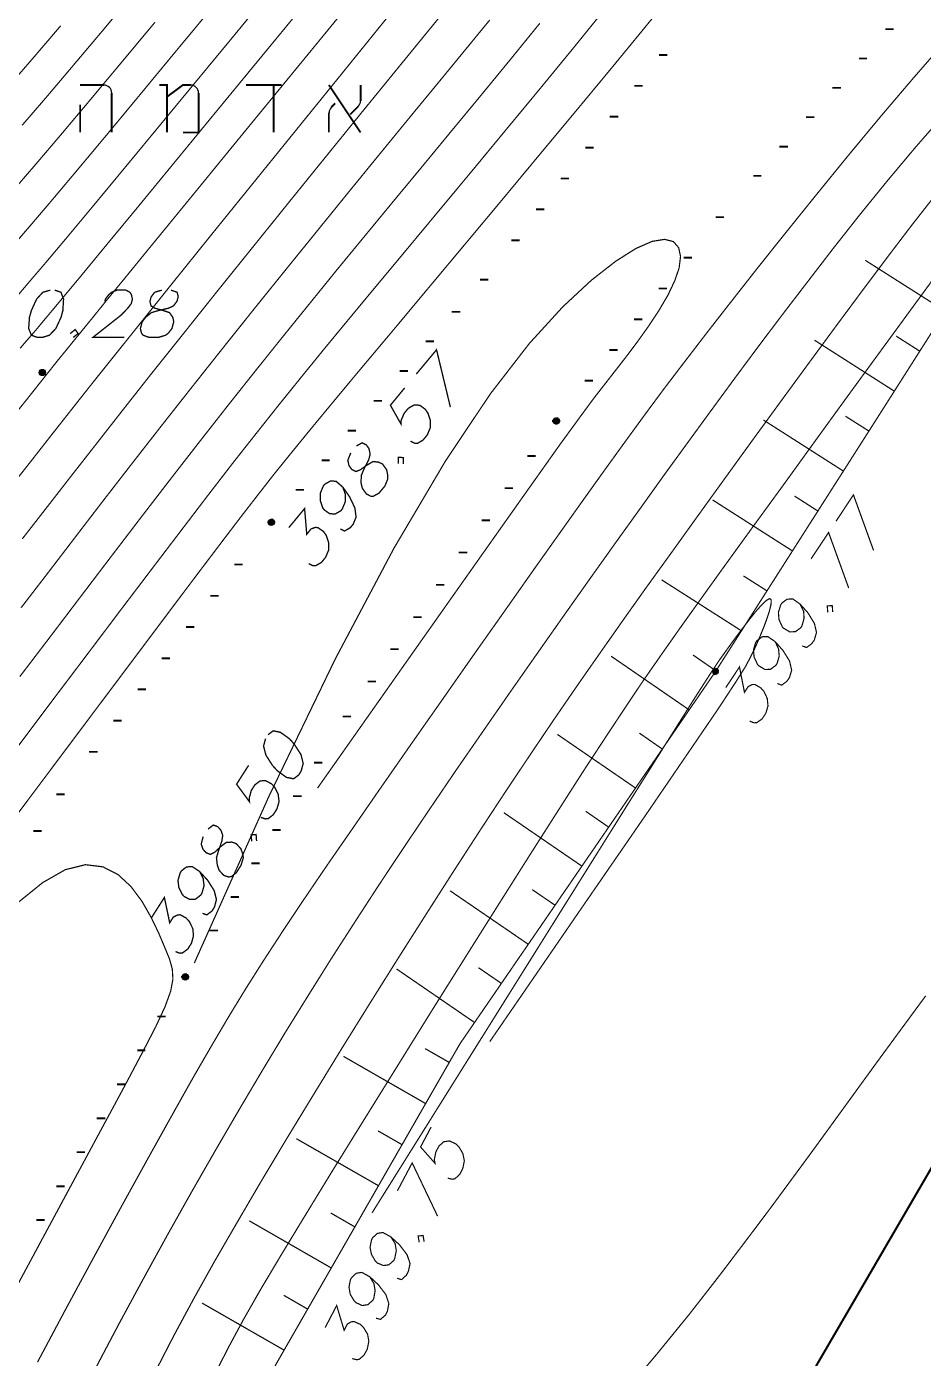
# Model space of a CAD drawing. Extents: x 489 to 720, y 1028 to 1176.
# Drawn here: x 604.74 to 612.32, y 1147.68 to 1158.93 of the extents above; entities that cross this region are included whole.
import ezdxf

# ---------------------------------------------------------------- set-up
doc = ezdxf.new("R2010")
doc.units = 0
doc.header["$MEASUREMENT"] = 0
for name, color, linetype in [('1501-TOPO', 7, 'Continuous'), ('1501-UP', 7, 'Continuous'), ('1506', 7, 'Continuous'), ('1507', 7, 'Continuous'), ('1510-UP', 7, 'Continuous'), ('1511-DOWN', 7, 'Continuous'), ('M1602', 7, 'Continuous')]:
    doc.layers.add(name, color=color, linetype=linetype)

msp = doc.modelspace()

# ---------------------------------------------------------------- hatches: boundary and pattern name
at = {"layer": '1501-TOPO', "linetype": 'Continuous', "ltscale": 0.045455}
for points in [[(604.851, 1156.016), (604.851, 1155.997), (604.849, 1156.006)], [(604.857, 1156.026), (604.857, 1155.988), (604.851, 1156.016)], [(604.857, 1155.988), (604.851, 1156.016), (604.851, 1155.997)], [(604.865, 1156.031), (604.865, 1155.982), (604.857, 1156.026)], [(604.865, 1155.982), (604.857, 1156.026), (604.857, 1155.988)], [(604.875, 1156.034), (604.875, 1155.98), (604.865, 1156.031)], [(604.875, 1155.98), (604.865, 1156.031), (604.865, 1155.982)], [(604.885, 1156.031), (604.885, 1155.982), (604.875, 1156.034)], [(604.885, 1155.982), (604.875, 1156.034), (604.875, 1155.98)], [(604.894, 1156.026), (604.894, 1155.988), (604.885, 1156.031)], [(604.894, 1155.988), (604.885, 1156.031), (604.885, 1155.982)], [(604.9, 1156.016), (604.9, 1155.997), (604.894, 1156.026)], [(604.9, 1155.997), (604.894, 1156.026), (604.894, 1155.988)], [(604.902, 1156.006), (604.9, 1156.016), (604.9, 1155.997)], [(609.194, 1155.603), (609.233, 1155.573), (609.193, 1155.593)], [(609.233, 1155.573), (609.193, 1155.593), (609.222, 1155.57)], [(609.193, 1155.593), (609.222, 1155.57), (609.196, 1155.584)], [(609.199, 1155.612), (609.24, 1155.58), (609.194, 1155.603)], [(609.24, 1155.58), (609.194, 1155.603), (609.233, 1155.573)], [(609.222, 1155.57), (609.196, 1155.584), (609.212, 1155.571)], [(609.196, 1155.584), (609.212, 1155.571), (609.203, 1155.576)], [(609.205, 1155.619), (609.244, 1155.589), (609.199, 1155.612)], [(609.244, 1155.589), (609.199, 1155.612), (609.24, 1155.58)], [(609.216, 1155.622), (609.245, 1155.599), (609.205, 1155.619)], [(609.245, 1155.599), (609.205, 1155.619), (609.244, 1155.589)], [(609.226, 1155.622), (609.242, 1155.61), (609.216, 1155.622)], [(609.242, 1155.61), (609.216, 1155.622), (609.245, 1155.599)], [(609.235, 1155.618), (609.226, 1155.622), (609.242, 1155.61)], [(606.808, 1154.768), (606.837, 1154.745), (606.799, 1154.764)], [(606.818, 1154.766), (606.834, 1154.755), (606.808, 1154.768)], [(606.834, 1154.755), (606.808, 1154.768), (606.837, 1154.745)], [(606.786, 1154.748), (606.825, 1154.719), (606.785, 1154.738)], [(606.825, 1154.719), (606.785, 1154.738), (606.815, 1154.715)], [(606.785, 1154.738), (606.815, 1154.715), (606.788, 1154.728)], [(606.791, 1154.757), (606.833, 1154.726), (606.786, 1154.748)], [(606.833, 1154.726), (606.786, 1154.748), (606.825, 1154.719)], [(606.815, 1154.715), (606.788, 1154.728), (606.804, 1154.715)], [(606.788, 1154.728), (606.804, 1154.715), (606.795, 1154.72)], [(606.799, 1154.764), (606.837, 1154.735), (606.791, 1154.757)], [(606.837, 1154.735), (606.791, 1154.757), (606.833, 1154.726)], [(606.837, 1154.745), (606.799, 1154.764), (606.837, 1154.735)], [(606.827, 1154.762), (606.818, 1154.766), (606.834, 1154.755)], [(606.06, 1150.914), (606.104, 1150.886), (606.057, 1150.904)], [(606.104, 1150.886), (606.057, 1150.904), (606.097, 1150.878)], [(606.057, 1150.904), (606.097, 1150.878), (606.057, 1150.894)], [(606.097, 1150.878), (606.057, 1150.894), (606.088, 1150.874)], [(606.057, 1150.894), (606.088, 1150.874), (606.061, 1150.885)], [(606.068, 1150.921), (606.109, 1150.895), (606.06, 1150.914)], [(606.109, 1150.895), (606.06, 1150.914), (606.104, 1150.886)], [(606.088, 1150.874), (606.061, 1150.885), (606.078, 1150.874)], [(606.061, 1150.885), (606.078, 1150.874), (606.068, 1150.878)], [(606.077, 1150.926), (606.108, 1150.905), (606.068, 1150.921)], [(606.108, 1150.905), (606.068, 1150.921), (606.109, 1150.895)], [(606.087, 1150.926), (606.104, 1150.915), (606.077, 1150.926)], [(606.104, 1150.915), (606.077, 1150.926), (606.108, 1150.905)], [(606.096, 1150.922), (606.087, 1150.926), (606.104, 1150.915)]]:
    msp.add_hatch(color=7, dxfattribs=at).paths.add_polyline_path(points, flags=0)
at = {"layer": '1501-UP', "linetype": 'Continuous', "ltscale": 0.045455}
for points in [[(610.538, 1153.485), (610.586, 1153.465), (610.543, 1153.495)], [(610.538, 1153.474), (610.579, 1153.459), (610.538, 1153.485)], [(610.579, 1153.459), (610.538, 1153.485), (610.586, 1153.465)], [(610.543, 1153.465), (610.57, 1153.454), (610.538, 1153.474)], [(610.57, 1153.454), (610.538, 1153.474), (610.579, 1153.459)], [(610.543, 1153.495), (610.591, 1153.474), (610.55, 1153.502)], [(610.586, 1153.465), (610.543, 1153.495), (610.591, 1153.474)], [(610.55, 1153.457), (610.56, 1153.454), (610.543, 1153.465)], [(610.56, 1153.454), (610.543, 1153.465), (610.57, 1153.454)], [(610.55, 1153.502), (610.591, 1153.485), (610.559, 1153.506)], [(610.591, 1153.474), (610.55, 1153.502), (610.591, 1153.485)], [(610.591, 1153.485), (610.559, 1153.506), (610.586, 1153.495)], [(610.559, 1153.506), (610.586, 1153.495), (610.569, 1153.506)], [(610.586, 1153.495), (610.569, 1153.506), (610.579, 1153.502)]]:
    msp.add_hatch(color=18, dxfattribs=at).paths.add_polyline_path(points, flags=0)

# ---------------------------------------------------------------- linework, layer by layer
at = {"color": 250, "linetype": 'Continuous', "ltscale": 0.045455}
for points, const_width in [([(605.396, 1158.435), (605.195, 1158.435)], 0.0158), ([(605.462, 1158.034), (605.462, 1158.368)], 0.0158), ([(605.863, 1158.435), (605.929, 1158.435), (605.929, 1158.034)], 0.0158), ([(606.13, 1158.435), (606.063, 1158.435), (605.929, 1158.335)], 0.0158), ([(606.063, 1158.034), (606.196, 1158.034), (606.196, 1158.368)], 0.0158), ([(606.597, 1158.435), (606.897, 1158.435)], 0.0158), ([(606.83, 1158.435), (606.83, 1158.034)], 0.0158), ([(607.297, 1158.435), (607.565, 1158.034)], 0.0158), ([(607.565, 1158.301), (607.565, 1158.435)], 0.0158), ([(605.195, 1158.034), (605.195, 1158.268)], 0.0158), ([(607.351, 1158.281), (607.318, 1158.248)], 0.0158), ([(607.478, 1158.187), (607.545, 1158.254)], 0.0158), ([(607.297, 1158.201), (607.297, 1158.034)], 0.0158), ([(604.943, 1156.702), (604.88, 1156.684), (604.827, 1156.626), (604.783, 1156.53), (604.767, 1156.473), (604.76, 1156.378), (604.783, 1156.321), (604.835, 1156.302), (604.874, 1156.302), (604.936, 1156.321), (604.99, 1156.378), (605.034, 1156.473), (605.049, 1156.53), (605.055, 1156.626), (605.033, 1156.684), (604.98, 1156.702)], 0.0112), ([(605.403, 1156.607), (605.409, 1156.626), (605.437, 1156.664), (605.462, 1156.684), (605.505, 1156.702), (605.582, 1156.702), (605.615, 1156.684), (605.628, 1156.664), (605.637, 1156.626), (605.627, 1156.588), (605.597, 1156.549), (605.544, 1156.493), (605.302, 1156.302), (605.569, 1156.302)], 0.0112), ([(605.886, 1156.702), (605.825, 1156.684), (605.795, 1156.645), (605.785, 1156.607), (605.794, 1156.569), (605.827, 1156.549), (605.897, 1156.53), (605.95, 1156.512), (605.978, 1156.473), (605.986, 1156.435), (605.971, 1156.378), (605.942, 1156.34), (605.918, 1156.321), (605.855, 1156.302), (605.779, 1156.302), (605.727, 1156.321), (605.713, 1156.34), (605.704, 1156.378), (605.72, 1156.435), (605.749, 1156.473), (605.797, 1156.512), (605.86, 1156.53), (605.941, 1156.549), (605.984, 1156.569), (606.013, 1156.607), (606.024, 1156.645), (606.015, 1156.684), (605.962, 1156.702)], 0.0112), ([(605.111, 1156.335), (605.153, 1156.369), (605.178, 1156.335), (605.136, 1156.302)], 0.0112), ([(608.036, 1155.993), (608.207, 1156.198), (608.324, 1155.713)], 0.0112), ([(607.938, 1155.876), (607.817, 1155.729), (607.907, 1155.57), (607.908, 1155.601), (607.933, 1155.661), (607.969, 1155.704), (608.018, 1155.732), (608.065, 1155.729), (608.111, 1155.696), (608.134, 1155.663), (608.155, 1155.601), (608.154, 1155.539), (608.129, 1155.479), (608.093, 1155.435), (608.044, 1155.406), (608.021, 1155.409), (607.986, 1155.426)], 0.0112), ([(607.482, 1155.326), (607.457, 1155.265), (607.467, 1155.219), (607.49, 1155.187), (607.525, 1155.169), (607.56, 1155.182), (607.62, 1155.224), (607.669, 1155.253), (607.716, 1155.249), (607.751, 1155.232), (607.785, 1155.184), (607.795, 1155.137), (607.795, 1155.106), (607.77, 1155.046), (607.721, 1154.987), (607.672, 1154.96), (607.65, 1154.961), (607.615, 1154.979), (607.58, 1155.027), (607.569, 1155.073), (607.571, 1155.136), (607.596, 1155.195), (607.634, 1155.27), (607.646, 1155.315), (607.636, 1155.363), (607.613, 1155.395), (607.578, 1155.412), (607.53, 1155.385)], 0.0112), ([(607.884, 1155.236), (607.885, 1155.289), (607.926, 1155.287), (607.925, 1155.234)], 0.0112), ([(607.415, 1155.037), (607.437, 1154.974), (607.435, 1154.912), (607.41, 1154.852), (607.399, 1154.838), (607.35, 1154.81), (607.303, 1154.813), (607.257, 1154.846), (607.245, 1154.862), (607.224, 1154.926), (607.225, 1154.987), (607.25, 1155.047), (607.262, 1155.062), (607.31, 1155.089), (607.358, 1155.087), (607.415, 1155.037), (607.472, 1154.956), (607.517, 1154.861), (607.527, 1154.784), (607.502, 1154.723), (607.477, 1154.694), (607.429, 1154.666), (607.394, 1154.684)], 0.0112), ([(606.958, 1154.695), (607.092, 1154.856), (607.11, 1154.639), (607.146, 1154.684), (607.182, 1154.697), (607.205, 1154.695), (607.252, 1154.662), (607.275, 1154.629), (607.296, 1154.566), (607.295, 1154.505), (607.27, 1154.445), (607.234, 1154.401), (607.185, 1154.373), (607.162, 1154.374), (607.127, 1154.391)], 0.0112), ([(606.762, 1152.912), (606.745, 1152.849), (606.765, 1152.773), (606.821, 1152.685), (606.861, 1152.641), (606.938, 1152.585), (606.999, 1152.573), (607.043, 1152.606), (607.063, 1152.639), (607.08, 1152.702), (607.061, 1152.778), (607.004, 1152.866), (606.965, 1152.91), (606.887, 1152.966), (606.827, 1152.978), (606.783, 1152.945)], 0.0112), ([(606.619, 1152.687), (606.517, 1152.527), (606.626, 1152.379), (606.624, 1152.41), (606.641, 1152.473), (606.671, 1152.521), (606.716, 1152.555), (606.762, 1152.557), (606.813, 1152.53), (606.84, 1152.501), (606.869, 1152.441), (606.876, 1152.38), (606.858, 1152.318), (606.827, 1152.269), (606.784, 1152.236), (606.76, 1152.234), (606.722, 1152.247)], 0.0112), ([(606.235, 1152.085), (606.218, 1152.021), (606.234, 1151.976), (606.261, 1151.947), (606.297, 1151.934), (606.332, 1151.952), (606.386, 1152.002), (606.429, 1152.035), (606.477, 1152.038), (606.513, 1152.026), (606.554, 1151.981), (606.57, 1151.936), (606.574, 1151.905), (606.555, 1151.843), (606.515, 1151.779), (606.471, 1151.745), (606.447, 1151.744), (606.41, 1151.756), (606.37, 1151.799), (606.354, 1151.845), (606.347, 1151.906), (606.366, 1151.969), (606.393, 1152.048), (606.4, 1152.095), (606.384, 1152.14), (606.357, 1152.169), (606.32, 1152.182), (606.276, 1152.148)], 0.0112), ([(606.645, 1152.045), (606.64, 1152.098), (606.682, 1152.102), (606.686, 1152.048)], 0.0112), ([(606.205, 1151.789), (606.235, 1151.729), (606.242, 1151.669), (606.224, 1151.605), (606.213, 1151.589), (606.169, 1151.555), (606.122, 1151.553), (606.072, 1151.58), (606.059, 1151.595), (606.029, 1151.654), (606.022, 1151.715), (606.041, 1151.779), (606.051, 1151.795), (606.094, 1151.828), (606.142, 1151.831), (606.205, 1151.789), (606.272, 1151.716), (606.328, 1151.628), (606.347, 1151.552), (606.33, 1151.489), (606.31, 1151.456), (606.266, 1151.423), (606.229, 1151.436)], 0.0112), ([(605.794, 1151.393), (605.907, 1151.57), (605.952, 1151.356), (605.983, 1151.405), (606.017, 1151.422), (606.041, 1151.424), (606.091, 1151.396), (606.117, 1151.368), (606.147, 1151.307), (606.153, 1151.246), (606.136, 1151.184), (606.105, 1151.135), (606.061, 1151.102), (606.037, 1151.099), (606.001, 1151.113)], 0.0112)]:
    msp.add_lwpolyline(points, dxfattribs=dict(at, const_width=const_width))
at = {"color": 18, "linetype": 'Continuous', "ltscale": 0.045455, "const_width": 0.01}
for points in [[(611.583, 1154.749), (611.73, 1154.972), (611.9, 1154.503)], [(611.372, 1154.431), (611.52, 1154.654), (611.69, 1154.185)], [(611.279, 1154.049), (611.309, 1153.989), (611.313, 1153.928), (611.295, 1153.865), (611.285, 1153.849), (611.24, 1153.816), (611.193, 1153.814), (611.143, 1153.843), (611.129, 1153.857), (611.101, 1153.918), (611.096, 1153.979), (611.115, 1154.041), (611.125, 1154.057), (611.169, 1154.09), (611.217, 1154.093), (611.279, 1154.049), (611.345, 1153.976), (611.4, 1153.886), (611.418, 1153.81), (611.4, 1153.747), (611.378, 1153.715), (611.334, 1153.682), (611.297, 1153.696)], [(611.513, 1153.98), (611.509, 1154.034), (611.551, 1154.036), (611.555, 1153.982)], [(611.069, 1153.731), (611.097, 1153.671), (611.103, 1153.61), (611.085, 1153.547), (611.074, 1153.531), (611.029, 1153.498), (610.982, 1153.496), (610.933, 1153.526), (610.919, 1153.54), (610.891, 1153.601), (610.885, 1153.662), (610.904, 1153.724), (610.915, 1153.74), (610.959, 1153.773), (611.007, 1153.774), (611.069, 1153.731), (611.135, 1153.657), (611.19, 1153.568), (611.208, 1153.491), (611.19, 1153.429), (611.168, 1153.397), (611.124, 1153.364), (611.087, 1153.378)], [(610.651, 1153.343), (610.767, 1153.518), (610.809, 1153.304), (610.841, 1153.352), (610.875, 1153.369), (610.897, 1153.37), (610.947, 1153.341), (610.974, 1153.311), (611.002, 1153.251), (611.008, 1153.189), (610.99, 1153.127), (610.958, 1153.079), (610.913, 1153.047), (610.89, 1153.046), (610.853, 1153.06)], [(608.161, 1149.63), (608.072, 1149.462), (608.194, 1149.324), (608.188, 1149.354), (608.201, 1149.419), (608.227, 1149.469), (608.268, 1149.506), (608.316, 1149.513), (608.368, 1149.489), (608.396, 1149.463), (608.43, 1149.405), (608.442, 1149.345), (608.429, 1149.281), (608.403, 1149.23), (608.362, 1149.193), (608.338, 1149.189), (608.301, 1149.199)], [(607.876, 1149.091), (608.001, 1149.327), (608.216, 1148.877)], [(607.821, 1148.702), (607.857, 1148.645), (607.867, 1148.585), (607.854, 1148.52), (607.846, 1148.503), (607.804, 1148.466), (607.758, 1148.46), (607.705, 1148.482), (607.691, 1148.496), (607.657, 1148.554), (607.645, 1148.614), (607.658, 1148.678), (607.667, 1148.695), (607.708, 1148.732), (607.754, 1148.739), (607.821, 1148.702), (607.894, 1148.635), (607.958, 1148.551), (607.983, 1148.477), (607.97, 1148.413), (607.953, 1148.379), (607.911, 1148.341), (607.874, 1148.352)], [(608.061, 1148.655), (608.051, 1148.709), (608.093, 1148.714), (608.102, 1148.662)], [(607.643, 1148.365), (607.678, 1148.307), (607.688, 1148.247), (607.677, 1148.184), (607.668, 1148.166), (607.626, 1148.129), (607.579, 1148.122), (607.527, 1148.146), (607.512, 1148.16), (607.478, 1148.216), (607.467, 1148.277), (607.479, 1148.34), (607.488, 1148.357), (607.529, 1148.395), (607.576, 1148.402), (607.643, 1148.365), (607.716, 1148.297), (607.779, 1148.214), (607.804, 1148.139), (607.792, 1148.076), (607.775, 1148.041), (607.733, 1148.005), (607.695, 1148.015)], [(607.266, 1147.936), (607.363, 1148.122), (607.426, 1147.913), (607.452, 1147.964), (607.485, 1147.984), (607.508, 1147.987), (607.561, 1147.964), (607.59, 1147.937), (607.624, 1147.88), (607.635, 1147.82), (607.622, 1147.755), (607.596, 1147.705), (607.554, 1147.668), (607.532, 1147.664), (607.494, 1147.674)]]:
    msp.add_lwpolyline(points, dxfattribs=at)
at = {"color": 250, "linetype": 'Continuous', "ltscale": 0.045455}
for centre, start, end in [((605.396, 1158.368), 0.0055, 90), ((606.13, 1158.368), 0.0055, 90), ((607.499, 1158.301), 315.0055, 360.0055), ((607.499, 1158.301), 315.0055, 360.0055), ((607.365, 1158.201), 135, 180), ((607.365, 1158.201), 135, 180)]:
    msp.add_arc(centre, 0.0659, start, end, dxfattribs=at)
at = {"layer": '1501-TOPO', "color": 7, "linetype": 'Continuous', "ltscale": 0.045455, "const_width": 0.0112}
for points in [[(604.85, 1156.006), (604.9, 1156.006)], [(609.194, 1155.596), (609.244, 1155.596)], [(606.786, 1154.741), (606.836, 1154.741)], [(606.058, 1150.899), (606.108, 1150.899)]]:
    msp.add_lwpolyline(points, dxfattribs=at)
at = {"layer": '1501-TOPO', "color": 7, "linetype": 'Continuous', "ltscale": 0.045455}
for points in [[(604.851, 1156.016), (604.851, 1155.997), (604.849, 1156.006)], [(604.857, 1156.026), (604.857, 1155.988), (604.851, 1156.016)], [(604.857, 1155.988), (604.851, 1156.016), (604.851, 1155.997)], [(604.865, 1156.031), (604.865, 1155.982), (604.857, 1156.026)], [(604.865, 1155.982), (604.857, 1156.026), (604.857, 1155.988)], [(604.875, 1156.034), (604.875, 1155.98), (604.865, 1156.031)], [(604.875, 1155.98), (604.865, 1156.031), (604.865, 1155.982)], [(604.885, 1156.031), (604.885, 1155.982), (604.875, 1156.034)], [(604.885, 1155.982), (604.875, 1156.034), (604.875, 1155.98)], [(604.894, 1156.026), (604.894, 1155.988), (604.885, 1156.031)], [(604.894, 1155.988), (604.885, 1156.031), (604.885, 1155.982)], [(604.9, 1156.016), (604.9, 1155.997), (604.894, 1156.026)], [(604.9, 1155.997), (604.894, 1156.026), (604.894, 1155.988)], [(604.902, 1156.006), (604.9, 1156.016), (604.9, 1155.997)], [(609.194, 1155.603), (609.233, 1155.573), (609.193, 1155.593)], [(609.233, 1155.573), (609.193, 1155.593), (609.222, 1155.57)], [(609.193, 1155.593), (609.222, 1155.57), (609.196, 1155.584)], [(609.199, 1155.612), (609.24, 1155.58), (609.194, 1155.603)], [(609.24, 1155.58), (609.194, 1155.603), (609.233, 1155.573)], [(609.222, 1155.57), (609.196, 1155.584), (609.212, 1155.571)], [(609.196, 1155.584), (609.212, 1155.571), (609.203, 1155.576)], [(609.205, 1155.619), (609.244, 1155.589), (609.199, 1155.612)], [(609.244, 1155.589), (609.199, 1155.612), (609.24, 1155.58)], [(609.216, 1155.622), (609.245, 1155.599), (609.205, 1155.619)], [(609.245, 1155.599), (609.205, 1155.619), (609.244, 1155.589)], [(609.226, 1155.622), (609.242, 1155.61), (609.216, 1155.622)], [(609.242, 1155.61), (609.216, 1155.622), (609.245, 1155.599)], [(609.235, 1155.618), (609.226, 1155.622), (609.242, 1155.61)], [(606.808, 1154.768), (606.837, 1154.745), (606.799, 1154.764)], [(606.818, 1154.766), (606.834, 1154.755), (606.808, 1154.768)], [(606.834, 1154.755), (606.808, 1154.768), (606.837, 1154.745)], [(606.786, 1154.748), (606.825, 1154.719), (606.785, 1154.738)], [(606.825, 1154.719), (606.785, 1154.738), (606.815, 1154.715)], [(606.785, 1154.738), (606.815, 1154.715), (606.788, 1154.728)], [(606.791, 1154.757), (606.833, 1154.726), (606.786, 1154.748)], [(606.833, 1154.726), (606.786, 1154.748), (606.825, 1154.719)], [(606.815, 1154.715), (606.788, 1154.728), (606.804, 1154.715)], [(606.788, 1154.728), (606.804, 1154.715), (606.795, 1154.72)], [(606.799, 1154.764), (606.837, 1154.735), (606.791, 1154.757)], [(606.837, 1154.735), (606.791, 1154.757), (606.833, 1154.726)], [(606.837, 1154.745), (606.799, 1154.764), (606.837, 1154.735)], [(606.827, 1154.762), (606.818, 1154.766), (606.834, 1154.755)], [(606.06, 1150.914), (606.104, 1150.886), (606.057, 1150.904)], [(606.104, 1150.886), (606.057, 1150.904), (606.097, 1150.878)], [(606.057, 1150.904), (606.097, 1150.878), (606.057, 1150.894)], [(606.097, 1150.878), (606.057, 1150.894), (606.088, 1150.874)], [(606.057, 1150.894), (606.088, 1150.874), (606.061, 1150.885)], [(606.068, 1150.921), (606.109, 1150.895), (606.06, 1150.914)], [(606.109, 1150.895), (606.06, 1150.914), (606.104, 1150.886)], [(606.088, 1150.874), (606.061, 1150.885), (606.078, 1150.874)], [(606.061, 1150.885), (606.078, 1150.874), (606.068, 1150.878)], [(606.077, 1150.926), (606.108, 1150.905), (606.068, 1150.921)], [(606.108, 1150.905), (606.068, 1150.921), (606.109, 1150.895)], [(606.087, 1150.926), (606.104, 1150.915), (606.077, 1150.926)], [(606.104, 1150.915), (606.077, 1150.926), (606.108, 1150.905)], [(606.096, 1150.922), (606.087, 1150.926), (606.104, 1150.915)]]:
    msp.add_lwpolyline(points, dxfattribs=at)
for centre in [(604.875, 1156.006), (609.219, 1155.596), (606.811, 1154.741), (606.083, 1150.899)]:
    msp.add_circle(centre, 0.0261, dxfattribs=at)
at = {"layer": '1501-UP', "color": 18, "linetype": 'Continuous', "ltscale": 0.045455}
for points in [[(610.538, 1153.485), (610.586, 1153.465), (610.543, 1153.495)], [(610.538, 1153.474), (610.579, 1153.459), (610.538, 1153.485)], [(610.579, 1153.459), (610.538, 1153.485), (610.586, 1153.465)], [(610.543, 1153.465), (610.57, 1153.454), (610.538, 1153.474)], [(610.57, 1153.454), (610.538, 1153.474), (610.579, 1153.459)], [(610.543, 1153.495), (610.591, 1153.474), (610.55, 1153.502)], [(610.586, 1153.465), (610.543, 1153.495), (610.591, 1153.474)], [(610.55, 1153.457), (610.56, 1153.454), (610.543, 1153.465)], [(610.56, 1153.454), (610.543, 1153.465), (610.57, 1153.454)], [(610.55, 1153.502), (610.591, 1153.485), (610.559, 1153.506)], [(610.591, 1153.474), (610.55, 1153.502), (610.591, 1153.485)], [(610.591, 1153.485), (610.559, 1153.506), (610.586, 1153.495)], [(610.559, 1153.506), (610.586, 1153.495), (610.569, 1153.506)], [(610.586, 1153.495), (610.569, 1153.506), (610.579, 1153.502)]]:
    msp.add_lwpolyline(points, dxfattribs=at)
at = {"layer": '1501-UP', "color": 18, "linetype": 'Continuous', "ltscale": 0.045455, "const_width": 0.01}
msp.add_lwpolyline([(610.543, 1153.48), (610.587, 1153.48)], dxfattribs=at)
at = {"layer": '1501-UP', "color": 18, "linetype": 'Continuous', "ltscale": 0.045455}
msp.add_arc((610.565, 1153.48), 0.0261, 326.4972, 326.4972, dxfattribs=at)
at = {"layer": '1506', "color": 13, "linetype": 'Continuous', "ltscale": 0.045455, "const_width": 0.01}
for points in [[(604.64, 1156.624), (604.755, 1156.76), (604.899, 1156.928), (605.075, 1157.137), (605.29, 1157.395), (605.546, 1157.704), (605.836, 1158.055), (606.149, 1158.434), (606.474, 1158.827), (606.799, 1159.222)], [(604.705, 1158.095), (604.924, 1158.349), (605.159, 1158.627), (605.409, 1158.923), (605.667, 1159.234)], [(604.707, 1154.601), (604.911, 1154.863), (605.113, 1155.123), (605.322, 1155.39), (605.544, 1155.674), (605.788, 1155.984), (606.059, 1156.323), (606.351, 1156.689), (606.658, 1157.07), (606.969, 1157.456), (607.279, 1157.839), (607.58, 1158.21), (607.863, 1158.557), (608.121, 1158.873), (608.349, 1159.151)], [(604.663, 1152.272), (604.986, 1152.703), (605.305, 1153.129), (605.612, 1153.538), (605.895, 1153.915), (606.145, 1154.248), (606.357, 1154.528), (606.535, 1154.762), (606.692, 1154.965), (606.838, 1155.152), (606.987, 1155.336), (607.147, 1155.532), (607.33, 1155.753), (607.547, 1156.014), (607.807, 1156.323), (608.099, 1156.673), (608.415, 1157.051), (608.741, 1157.441), (609.067, 1157.834), (609.382, 1158.212), (609.674, 1158.564), (609.932, 1158.878), (610.149, 1159.144)], [(604.674, 1155.691), (604.74, 1155.773), (604.783, 1155.827), (604.809, 1155.86), (604.827, 1155.882), (604.841, 1155.901), (604.855, 1155.918), (604.87, 1155.937), (604.886, 1155.957), (604.907, 1155.984), (604.932, 1156.015), (604.963, 1156.054), (605.002, 1156.103), (605.051, 1156.163), (605.112, 1156.238), (605.191, 1156.335), (605.29, 1156.456), (605.413, 1156.609), (605.567, 1156.796), (605.752, 1157.023), (605.975, 1157.295), (606.236, 1157.614), (606.526, 1157.969), (606.835, 1158.346), (607.151, 1158.731), (607.463, 1159.112)], [(604.583, 1158.415), (604.802, 1158.668), (605.03, 1158.935)], [(604.636, 1157.552), (604.829, 1157.776), (605.046, 1158.031), (605.288, 1158.319), (605.551, 1158.634), (605.828, 1158.966)], [(604.685, 1153.436), (604.949, 1153.782), (605.21, 1154.126), (605.467, 1154.464), (605.72, 1154.795), (605.967, 1155.116), (606.208, 1155.426), (606.443, 1155.726), (606.675, 1156.018), (606.904, 1156.304), (607.134, 1156.588), (607.363, 1156.871), (607.597, 1157.155), (607.835, 1157.444), (608.078, 1157.737), (608.325, 1158.037), (608.576, 1158.34), (608.828, 1158.647), (609.08, 1158.957)], [(604.688, 1156.211), (604.738, 1156.269), (604.808, 1156.349), (604.902, 1156.462), (605.03, 1156.615), (605.199, 1156.818), (605.412, 1157.077), (605.676, 1157.396), (605.979, 1157.765), (606.31, 1158.168), (606.654, 1158.586), (607, 1159.006)], [(604.696, 1154.018), (604.93, 1154.322), (605.161, 1154.624), (605.394, 1154.928), (605.632, 1155.235), (605.877, 1155.549), (606.133, 1155.874), (606.397, 1156.207), (606.666, 1156.544), (606.937, 1156.88), (607.207, 1157.213), (607.472, 1157.54), (607.73, 1157.856), (607.978, 1158.159), (608.213, 1158.444), (608.438, 1158.718), (608.657, 1158.985)], [(612.499, 1158.795), (612.234, 1158.491), (611.961, 1158.17), (611.686, 1157.839), (611.415, 1157.506), (611.152, 1157.18), (610.905, 1156.87), (610.679, 1156.582), (610.478, 1156.324), (610.297, 1156.088), (610.129, 1155.868), (609.969, 1155.652), (609.808, 1155.431), (609.64, 1155.199), (609.459, 1154.946), (609.257, 1154.662), (609.029, 1154.341), (608.783, 1153.991), (608.522, 1153.622), (608.257, 1153.243), (607.991, 1152.864), (607.734, 1152.495), (607.492, 1152.145), (607.271, 1151.826), (607.077, 1151.54), (606.907, 1151.285), (606.751, 1151.046), (606.604, 1150.814), (606.459, 1150.577), (606.309, 1150.323), (606.147, 1150.043), (605.968, 1149.724), (605.766, 1149.361), (605.544, 1148.959), (605.311, 1148.531), (605.072, 1148.089), (604.835, 1147.644)], [(612.416, 1157.497), (612.221, 1157.248), (612.02, 1156.984), (611.805, 1156.697), (611.58, 1156.394), (611.347, 1156.077), (611.109, 1155.752), (610.87, 1155.424), (610.634, 1155.098), (610.404, 1154.779), (610.183, 1154.471), (609.972, 1154.179), (609.772, 1153.897), (609.579, 1153.622), (609.387, 1153.347), (609.196, 1153.069), (609.001, 1152.78), (608.799, 1152.478), (608.586, 1152.154), (608.361, 1151.807), (608.127, 1151.441), (607.886, 1151.062), (607.642, 1150.673), (607.4, 1150.284), (607.163, 1149.897), (606.934, 1149.521), (606.718, 1149.16), (606.517, 1148.816), (606.328, 1148.49), (606.153, 1148.176), (605.986, 1147.866), (605.827, 1147.557)], [(606.16, 1151.016), (606.792, 1152.428), (607.352, 1153.587), (607.847, 1154.521), (608.283, 1155.259), (608.662, 1155.826), (608.991, 1156.251), (609.274, 1156.561), (609.516, 1156.786), (609.721, 1156.946), (609.892, 1157.054), (610.029, 1157.114), (610.135, 1157.131), (610.209, 1157.112), (610.253, 1157.061), (610.269, 1156.986), (610.257, 1156.889), (610.219, 1156.779), (610.161, 1156.657), (610.085, 1156.528), (609.997, 1156.395), (609.902, 1156.262), (609.804, 1156.132), (609.709, 1156.01), (609.62, 1155.896), (609.536, 1155.788), (609.427, 1155.64), (609.254, 1155.403), (608.983, 1155.021), (608.575, 1154.444), (607.993, 1153.619), (607.201, 1152.494)], [(612.47, 1156.885), (612.222, 1156.546), (611.955, 1156.181), (611.679, 1155.803), (611.402, 1155.421), (611.132, 1155.047), (610.876, 1154.696), (610.645, 1154.377), (610.444, 1154.097), (610.268, 1153.851), (610.107, 1153.622), (609.953, 1153.401), (609.799, 1153.171), (609.635, 1152.923), (609.452, 1152.644), (609.244, 1152.319), (609.003, 1151.941), (608.737, 1151.52), (608.453, 1151.069), (608.161, 1150.604), (607.871, 1150.137), (607.59, 1149.685), (607.327, 1149.26), (607.093, 1148.877), (606.892, 1148.546), (606.721, 1148.259), (606.576, 1148.005), (606.45, 1147.771), (606.336, 1147.547)], [(607.662, 1148.905), (608.601, 1150.405), (609.309, 1151.536), (609.821, 1152.354), (610.172, 1152.912), (610.395, 1153.265), (610.526, 1153.469), (610.596, 1153.574), (610.642, 1153.638), (610.69, 1153.705), (610.744, 1153.779), (610.801, 1153.854), (610.858, 1153.928), (610.911, 1153.994), (610.959, 1154.047), (610.997, 1154.082), (611.024, 1154.096), (611.035, 1154.084), (611.034, 1154.048), (611.021, 1153.994), (610.999, 1153.926), (610.97, 1153.848), (610.936, 1153.765), (610.899, 1153.681), (610.86, 1153.601), (610.816, 1153.518), (610.738, 1153.394), (610.594, 1153.174), (610.347, 1152.812), (609.966, 1152.254), (609.413, 1151.452), (608.657, 1150.352)], [(604.671, 1151.528), (604.879, 1151.696), (605.07, 1151.805), (605.24, 1151.847), (605.387, 1151.829), (605.516, 1151.763), (605.625, 1151.662), (605.718, 1151.537), (605.795, 1151.402), (605.859, 1151.269), (605.91, 1151.148), (605.95, 1151.051), (605.974, 1150.965), (605.979, 1150.879), (605.96, 1150.778), (605.913, 1150.648), (605.834, 1150.478), (605.717, 1150.252), (605.56, 1149.956), (605.36, 1149.585), (605.125, 1149.149), (604.867, 1148.67), (604.596, 1148.166)], [(606.076, 1150.896), (606.082, 1150.905)], [(609.774, 1147.363), (610.069, 1147.712), (610.343, 1148.048), (610.593, 1148.369), (610.82, 1148.668), (611.025, 1148.94), (611.212, 1149.194), (611.39, 1149.436), (611.562, 1149.673), (611.737, 1149.914), (611.92, 1150.166), (612.12, 1150.439), (612.341, 1150.739)]]:
    msp.add_lwpolyline(points, dxfattribs=at)
at = {"layer": '1507', "color": 18, "linetype": 'Continuous', "ltscale": 0.045455, "const_width": 0.01}
for points in [[(604.669, 1155.116), (604.799, 1155.281), (604.934, 1155.454), (605.083, 1155.643), (605.254, 1155.86), (605.457, 1156.114), (605.699, 1156.416), (605.984, 1156.772), (606.305, 1157.171), (606.649, 1157.596), (607.002, 1158.032), (607.353, 1158.465), (607.688, 1158.879), (607.996, 1159.259)], [(604.609, 1157.056), (604.767, 1157.239), (604.952, 1157.456), (605.168, 1157.713), (605.418, 1158.012), (605.694, 1158.345), (605.988, 1158.701), (606.293, 1159.068)], [(604.675, 1152.854), (604.967, 1153.243), (605.258, 1153.628), (605.54, 1154.002), (605.808, 1154.355), (606.057, 1154.682), (606.282, 1154.977), (606.488, 1155.244), (606.683, 1155.491), (606.871, 1155.728), (607.06, 1155.962), (607.255, 1156.202), (607.463, 1156.454), (607.691, 1156.729), (607.942, 1157.03), (608.212, 1157.355), (608.495, 1157.695), (608.784, 1158.045), (609.074, 1158.395), (609.357, 1158.74), (609.627, 1159.073)], [(612.5, 1158.19), (612.251, 1157.905), (612.013, 1157.621), (611.784, 1157.339), (611.563, 1157.059), (611.35, 1156.782), (611.142, 1156.511), (610.938, 1156.241), (610.738, 1155.972), (610.54, 1155.702), (610.34, 1155.428), (610.137, 1155.149), (609.932, 1154.862), (609.719, 1154.566), (609.501, 1154.26), (609.278, 1153.945), (609.051, 1153.622), (608.822, 1153.295), (608.594, 1152.966), (608.367, 1152.638), (608.145, 1152.311), (607.928, 1151.989), (607.719, 1151.674), (607.517, 1151.363), (607.318, 1151.054), (607.124, 1150.744), (606.929, 1150.43), (606.736, 1150.11), (606.541, 1149.781), (606.343, 1149.441), (606.141, 1149.089), (605.936, 1148.724), (605.732, 1148.353), (605.529, 1147.978), (605.33, 1147.601)]]:
    msp.add_lwpolyline(points, dxfattribs=at)
at = {"layer": '1510-UP', "color": 18, "linetype": 'Continuous', "ltscale": 0.045455, "const_width": 0.01}
for points in [[(601.353, 1139.02), (602.693, 1140.469), (603.612, 1141.679), (604.487, 1142.987), (605.521, 1144.887), (606.855, 1147.634), (608.405, 1150.334), (610.565, 1153.48), (611.94, 1155.635), (612.821, 1157.019), (613.703, 1158.068), (614.616, 1158.861), (616.192, 1160.17), (617.783, 1161.395)], [(611.83, 1156.954), (612.507, 1156.524)], [(611.401, 1156.279), (612.076, 1155.848)], [(612.092, 1156.313), (612.291, 1156.186)], [(610.97, 1155.604), (611.645, 1155.173)], [(611.662, 1155.637), (611.861, 1155.511)], [(610.54, 1154.929), (611.215, 1154.498)], [(611.232, 1154.962), (611.429, 1154.836)], [(610.109, 1154.254), (610.784, 1153.823)], [(610.801, 1154.287), (610.999, 1154.161)], [(609.682, 1153.609), (610.342, 1153.155)], [(610.374, 1153.619), (610.568, 1153.485)], [(609.228, 1152.948), (609.888, 1152.495)], [(609.921, 1152.959), (610.115, 1152.824)], [(608.775, 1152.287), (609.435, 1151.835)], [(609.468, 1152.298), (609.662, 1152.164)], [(608.321, 1151.627), (608.983, 1151.174)], [(609.015, 1151.637), (609.209, 1151.504)], [(607.869, 1150.966), (608.529, 1150.513)], [(608.561, 1150.977), (608.755, 1150.844)], [(608.11, 1150.293), (608.315, 1150.176)], [(607.421, 1150.227), (608.116, 1149.828)], [(607.712, 1149.598), (607.916, 1149.481)], [(607.022, 1149.532), (607.717, 1149.134)], [(606.624, 1148.838), (607.318, 1148.439)], [(607.313, 1148.904), (607.517, 1148.786)], [(606.225, 1148.143), (606.919, 1147.745)], [(606.915, 1148.209), (607.119, 1148.091)]]:
    msp.add_lwpolyline(points, dxfattribs=at)
at = {"layer": '1511-DOWN', "color": 7, "linetype": 'Continuous', "ltscale": 0.045455, "const_width": 0.0158}
for points in [[(612, 1158.907), (612.07, 1158.907)], [(610.087, 1158.689), (610.158, 1158.689)], [(611.776, 1158.659), (611.846, 1158.659)], [(609.879, 1158.428), (609.95, 1158.428)], [(611.553, 1158.411), (611.624, 1158.411)], [(609.671, 1158.168), (609.742, 1158.168)], [(611.329, 1158.163), (611.4, 1158.163)], [(611.105, 1157.915), (611.176, 1157.915)], [(609.463, 1157.906), (609.534, 1157.906)], [(609.255, 1157.645), (609.326, 1157.645)], [(610.883, 1157.668), (610.953, 1157.668)], [(609.047, 1157.385), (609.118, 1157.385)], [(610.567, 1157.318), (610.637, 1157.318)], [(608.84, 1157.123), (608.91, 1157.123)], [(610.294, 1156.977), (610.365, 1156.977)], [(608.575, 1156.791), (608.645, 1156.791)], [(610.085, 1156.716), (610.155, 1156.716)], [(608.336, 1156.519), (608.407, 1156.519)], [(609.876, 1156.456), (609.946, 1156.456)], [(608.116, 1156.269), (608.186, 1156.269)], [(609.667, 1156.196), (609.737, 1156.196)], [(607.895, 1156.018), (607.966, 1156.018)], [(609.458, 1155.937), (609.528, 1155.937)], [(607.676, 1155.766), (607.746, 1155.766)], [(609.184, 1155.596), (609.254, 1155.596)], [(607.455, 1155.515), (607.526, 1155.515)], [(607.235, 1155.264), (607.305, 1155.264)], [(608.975, 1155.301), (609.045, 1155.301)], [(607.016, 1155.014), (607.086, 1155.014)], [(608.782, 1155.029), (608.852, 1155.029)], [(606.776, 1154.741), (606.846, 1154.741)], [(608.588, 1154.756), (608.659, 1154.756)], [(608.395, 1154.485), (608.466, 1154.485)], [(606.499, 1154.384), (606.569, 1154.384)], [(608.203, 1154.212), (608.274, 1154.212)], [(606.294, 1154.119), (606.365, 1154.119)], [(608.01, 1153.939), (608.08, 1153.939)], [(606.09, 1153.855), (606.16, 1153.855)], [(607.817, 1153.668), (607.887, 1153.668)], [(605.885, 1153.591), (605.955, 1153.591)], [(605.68, 1153.328), (605.751, 1153.328)], [(607.624, 1153.395), (607.694, 1153.395)], [(607.415, 1153.099), (607.485, 1153.099)], [(605.476, 1153.064), (605.546, 1153.064)], [(605.271, 1152.801), (605.342, 1152.801)], [(607.171, 1152.709), (607.242, 1152.709)], [(604.994, 1152.441), (605.065, 1152.441)], [(606.995, 1152.426), (607.066, 1152.426)], [(604.799, 1152.131), (604.869, 1152.131)], [(606.819, 1152.141), (606.89, 1152.141)], [(606.643, 1151.859), (606.713, 1151.859)], [(606.467, 1151.574), (606.537, 1151.574)], [(606.291, 1151.291), (606.361, 1151.291)], [(606.047, 1150.899), (606.118, 1150.899)], [(605.847, 1150.564), (605.918, 1150.564)], [(605.677, 1150.278), (605.747, 1150.278)], [(605.507, 1149.991), (605.577, 1149.991)], [(605.336, 1149.704), (605.407, 1149.704)], [(605.165, 1149.418), (605.235, 1149.418)], [(604.994, 1149.13), (605.065, 1149.13)], [(604.824, 1148.844), (604.894, 1148.844)]]:
    msp.add_lwpolyline(points, dxfattribs=at)
at = {"layer": 'M1602', "color": 214, "linetype": 'Continuous', "ltscale": 0.045455, "const_width": 0.0182}
msp.add_lwpolyline([(618.92, 1160.501), (601.677, 1130.887)], dxfattribs=at)

doc.saveas('drawing.dxf')
